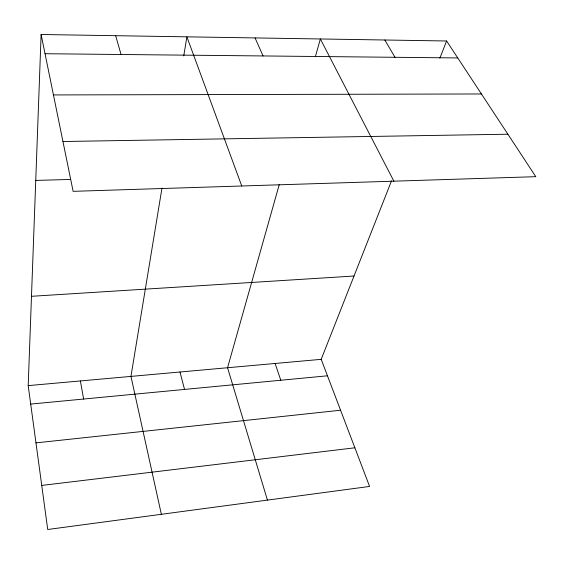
<?xml version="1.0" encoding="UTF-8"?>
<svg xmlns="http://www.w3.org/2000/svg" width="564" height="564" viewBox="0 0 564 564"><rect width="100%" height="100%" fill="white"/><g stroke="black" fill="none" stroke-linecap="round" stroke-linejoin="round"><path stroke-width="0.85" d="M391.529 180.811L321.191 359.338L369.589 486.443L47.721 529.497L28.2 385.621L41.116 34.503L446.61 40.989L535.8 176.68L73.123 191.337L41.116 34.503M161.988 188.023L130.954 376.399L161.353 514.298M183.751 55.914L186.888 36.836L241.752 185.993M279.328 184.336L227.553 367.735L267.428 500.106M315.382 56.633L320.373 38.972L393.876 181.178M439.857 58.134L446.61 40.989M41.743 485.428L354.869 447.788M35.969 442.874L340.571 410.232M30.703 404.085L327.458 375.8M28.2 385.621L321.191 359.338M31.485 296.304L354.016 276.022M35.751 180.417L70.578 179.444M62.956 141.515L507.882 134.211M53.446 94.935L481.43 93.969M45.035 53.721L457.749 57.937M384.831 40.002L395.011 57.295M255.069 37.929L263.071 55.949M275.084 363.477L280.809 380.249M115.641 35.694L121.056 54.496M179.987 372L184.541 389.421M80.384 380.94L83.62 399.044"/></g></svg>
